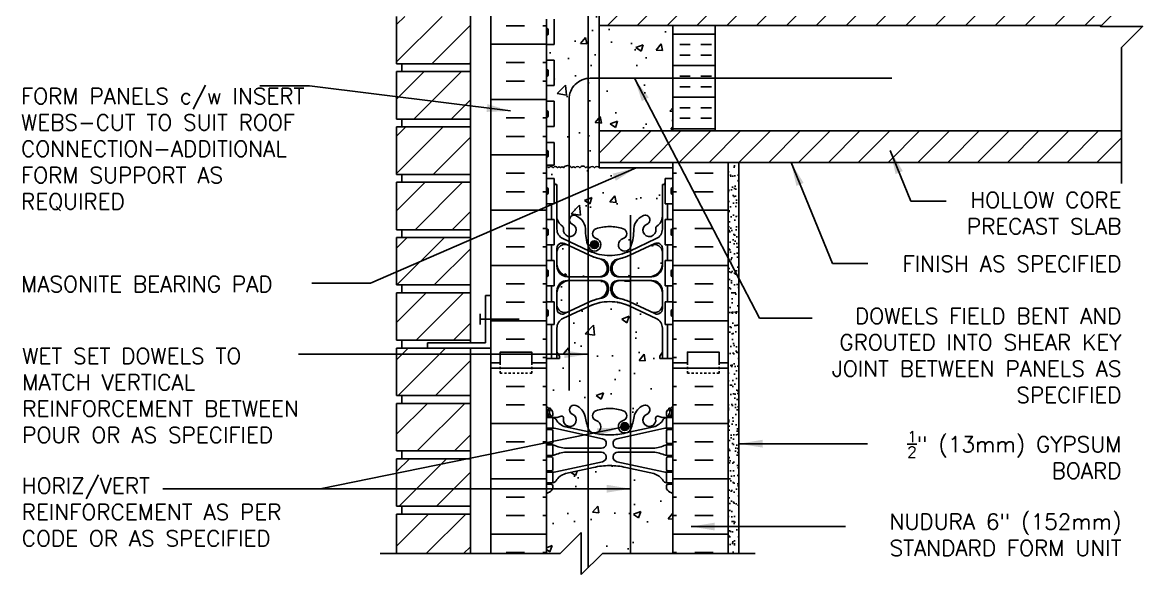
# Model space of a CAD drawing. Header units: inches. Extents: x 72.8 to 125.9, y 95.9 to 179.3.
# Drawn here: x 72.8 to 125.9, y 125.2 to 151.4 of the extents above; entities that cross this region are included whole.
import ezdxf

# ---------------------------------------------------------------- set-up
doc = ezdxf.new("R2010")
doc.units = ezdxf.units.IN
doc.header["$LTSCALE"] = 0.5
doc.header["$MEASUREMENT"] = 0
doc.linetypes.add('DASHED2', pattern=[0.375, 0.25, -0.125])
for name, color, linetype in [('HATCH', 12, 'Continuous'), ('line25', 2, 'Continuous'), ('LINE3', 3, 'Continuous'), ('LINE50', 5, 'Continuous'), ('LINE9', 9, 'Continuous'), ('TEXT', 4, 'Continuous'), ('Web_Edge', 9, 'Continuous')]:
    doc.layers.add(name, color=color, linetype=linetype)
doc.styles.add('DIM', font='romans.shx', dxfattribs={"width": 0.7})
doc.styles.add('ROMANS', font='romans.shx', dxfattribs={"height": 0.75})
doc.dimstyles.new('ext_12', dxfattribs={"dimscale": 12, "dimtxt": 0.09375, "dimasz": 0.09375, "dimexe": 0.09375, "dimexo": 0.0625, "dimgap": 0.0625, "dimtad": 1, "dimdec": 1, "dimzin": 3, "dimdsep": 46, "dimlunit": 4, "dimtxsty": 'DIM', "dimcen": 0.09, "dimdle": 0.09375, "dimclrt": 4, "dimadec": 0, "dimazin": 0, "dimtfac": 1, "dimtdec": 1, "dimtmove": 2, "dimatfit": 3, "dimfxl": 1, "dimfrac": 2, "dimtolj": 1, "dimtzin": 0, "dimarcsym": 0})
pattern_1 = [(180, (-0.5184, -2.1274), (-2e-16, -1.5), []), (180, (-0.5184, -2.6274), (-2e-16, -1.5), [0.5, -0.5]), (180, (-0.5184, -3.1274), (-2e-16, -1.5), [0.5, -0.5])]
pattern_2 = [(45, (-0.5184, -2.1274), (-0.707107, 0.707107), [])]

msp = doc.modelspace()

# ---------------------------------------------------------------- hatches: boundary and pattern name
h = msp.add_hatch()
h.set_pattern_fill('ANSI31', color=256, style=0)
h.paths.add_polyline_path([(74.75, 132.927), (82.16, 132.927), (82.16, 129.16), (74.75, 129.16)], flags=25)
at = {"layer": 'HATCH'}
h = msp.add_hatch(dxfattribs=at)
h.set_pattern_fill('ANSI31', color=256, scale=10, style=0)
h.set_pattern_definition([(45, (91.8757, 165.0097), (-0.883883, 0.883883), [])])
h.paths.add_polyline_path([(94.062, 165.469), (90.562, 165.469), (90.562, 164.774), (94.062, 164.774)])
h.paths.add_polyline_path([(94.062, 168.094), (90.562, 168.094), (90.562, 165.844), (94.062, 165.844)])
h.paths.add_polyline_path([(94.062, 170.719), (90.562, 170.719), (90.562, 168.469), (94.062, 168.469)])
h.paths.add_polyline_path([(94.062, 173.344), (90.562, 173.344), (90.562, 171.094), (94.062, 171.094)])
h.paths.add_polyline_path([(94.062, 175.969), (90.562, 175.969), (90.562, 173.719), (94.062, 173.719)])
h.paths.add_polyline_path([(94.066, 149.087), (90.562, 149.087), (90.562, 146.837), (94.066, 146.837)])
h.paths.add_polyline_path([(94.067, 151.712), (90.562, 151.712), (90.562, 149.462), (94.066, 149.462)])
h.paths.add_polyline_path([(94.064, 159.587), (90.562, 159.587), (90.562, 157.337), (94.065, 157.337)])
h.paths.add_polyline_path([(94.063, 162.274), (90.562, 162.274), (90.562, 159.962), (94.064, 159.962)])
h.paths.add_polyline_path([(94.064, 138.587), (90.562, 138.587), (90.562, 136.337), (94.064, 136.337)])
h.paths.add_polyline_path([(94.064, 135.962), (92.024, 135.962), (90.562, 135.962), (90.562, 133.712), (94.064, 133.712)])
h.paths.add_polyline_path([(94.063, 133.337), (90.562, 133.337), (90.562, 131.087), (94.063, 131.087)])
h.paths.add_polyline_path([(94.063, 130.712), (90.562, 130.712), (90.562, 128.462), (94.063, 128.462)])
h.paths.add_polyline_path([(94.062, 128.087), (90.562, 128.087), (90.562, 126.214), (94.062, 126.214)])
h.paths.add_polyline_path([(94.062, 152.087), (94.062, 154.337), (90.562, 154.337), (90.562, 152.087)])
h.paths.add_polyline_path([(94.062, 154.712), (94.062, 156.962), (90.562, 156.962), (90.562, 154.712)])
h.paths.add_polyline_path([(94.062, 144.212), (94.062, 146.462), (90.562, 146.462), (90.562, 144.212)])
h.paths.add_polyline_path([(94.062, 141.587), (94.062, 143.837), (90.562, 143.837), (90.562, 141.587)])
h.paths.add_polyline_path([(94.062, 138.962), (94.062, 141.212), (90.562, 141.212), (90.562, 138.962)])
h = msp.add_hatch(dxfattribs=at)
h.set_pattern_fill('AR-CONC', color=256, scale=0.5)
h.paths.add_polyline_path([(103.66, 172.757, 0.336749), (102.998, 172.652, 0.520567), (102.611, 172.652, 0.520567), (102.111, 172.652, 0.520567), (101.265, 172.652, 0.520567), (100.983, 172.652, 0.520567), (100.088, 172.652, 0.520567), (99.348, 172.652, 0.520567), (98.655, 172.652, 0.520567), (98.435, 172.652, 0.321585), (97.66, 172.677), (97.66, 172.053, 0.064398), (97.77, 171.987), (97.86, 171.987), (97.86, 171.945, -0.249069), (97.97, 171.738), (97.97, 171.67, -0.414214), (97.907, 171.608), (97.86, 171.608), (97.86, 171.538), (97.965, 171.538, 0.10046), (98.358, 171.595, -0.601435), (98.478, 171.49, 2.182095), (98.888, 171.703, -1), (99.051, 172.112, -0.24438), (99.5, 171.591, 0.053157), (99.666, 170.977, 0.223253), (99.866, 170.812), (99.886, 170.808, 0.955472), (100.024, 171.401, -0.735593), (100.011, 171.859, -0.082755), (100.66, 171.967, -0.082755), (101.308, 171.859, -0.735593), (101.296, 171.401, 0.955472), (101.434, 170.808), (101.453, 170.812, 0.223253), (101.654, 170.977, 0.053157), (101.82, 171.591, -0.24438), (102.268, 172.112, -1), (102.431, 171.703, 2.182095), (102.842, 171.49, -0.601435), (102.961, 171.595, 0.10046), (103.355, 171.538), (103.46, 171.538), (103.46, 171.608), (103.412, 171.608, -0.414214), (103.35, 171.67), (103.35, 171.738, -0.249069), (103.46, 171.945), (103.46, 171.987), (103.55, 171.987, 0.064398), (103.66, 172.053)])
h.paths.add_polyline_path([(103.66, 167.923, 0.082415), (103.516, 168.002, -0.317837), (103.35, 168.238), (103.35, 168.305, -0.414214), (103.412, 168.368), (103.46, 168.368), (103.46, 168.438), (103.355, 168.438, -0.188973), (103.199, 168.533, 0.196323), (102.75, 168.879), (101.428, 169.169, 0.057795), (100.66, 169.259, 0.057795), (99.892, 169.169), (98.57, 168.879, 0.196323), (98.121, 168.533, -0.188973), (97.965, 168.438), (97.86, 168.438), (97.86, 168.368), (97.907, 168.368, -0.414214), (97.97, 168.305), (97.97, 168.238, -0.317837), (97.803, 168.002, 0.082415), (97.66, 167.923), (97.66, 164.774), (97.923, 164.774), (98.923, 163.774), (98.923, 165.774), (99.923, 164.774), (103.66, 164.774)])
h.paths.add_polyline_path([(103.66, 162.274), (99.923, 162.274), (98.923, 163.274), (98.923, 161.274), (97.923, 162.274), (97.66, 162.274), (97.66, 159.492, 0.082415), (97.803, 159.413, -0.317837), (97.97, 159.178), (97.97, 159.11, -0.414214), (97.907, 159.048), (97.86, 159.048), (97.86, 158.978), (97.965, 158.978, -0.188973), (98.121, 158.883, 0.196323), (98.57, 158.536), (99.892, 158.246, 0.057795), (100.66, 158.157, 0.057795), (101.428, 158.246), (102.75, 158.536, 0.196323), (103.199, 158.883, -0.188973), (103.355, 158.978), (103.46, 158.978), (103.46, 159.048), (103.412, 159.048, -0.414214), (103.35, 159.11), (103.35, 159.178, -0.317837), (103.516, 159.413, 0.082415), (103.66, 159.492)])
h.paths.add_polyline_path([(103.66, 155.363, 0.064398), (103.55, 155.429), (103.46, 155.429), (103.46, 155.47, -0.249069), (103.35, 155.678), (103.35, 155.745, -0.414214), (103.412, 155.808), (103.46, 155.808), (103.46, 155.878), (103.355, 155.878, 0.10046), (102.961, 155.82, -0.601435), (102.842, 155.925, 2.182095), (102.431, 155.712, -1), (102.268, 155.304, -0.24438), (101.82, 155.825, 0.053157), (101.654, 156.439, 0.223253), (101.453, 156.604), (101.434, 156.608, 0.955472), (101.296, 156.014, -0.735593), (101.308, 155.556, -0.082755), (100.66, 155.448, -0.082755), (100.011, 155.556, -0.735593), (100.024, 156.014, 0.955472), (99.886, 156.608), (99.866, 156.604, 0.223253), (99.666, 156.439, 0.053157), (99.5, 155.825, -0.24438), (99.051, 155.304, -1), (98.888, 155.712, 2.182095), (98.478, 155.925, -0.601435), (98.358, 155.82, 0.10046), (97.965, 155.878), (97.86, 155.878), (97.86, 155.808), (97.907, 155.808, -0.414214), (97.97, 155.745), (97.97, 155.678, -0.249069), (97.86, 155.47), (97.86, 155.429), (97.77, 155.429, 0.064398), (97.66, 155.363), (97.66, 153.274), (97.66, 151.579), (97.736, 151.579), (97.736, 152.58, -0.379483), (98.228, 153.024), (104.347, 153.024), (104.347, 153.274), (103.66, 153.274)])
h.paths.add_polyline_path([(100.16, 152.774), (98.229, 152.774, 0.366745), (97.986, 152.563), (97.986, 151.579), (98.025, 151.579), (98.025, 150.379), (97.66, 150.379), (97.66, 149.629), (98.025, 149.629), (98.025, 148.429), (97.66, 148.429), (97.66, 147.679), (98.025, 147.679), (98.025, 146.479), (97.66, 146.479), (97.66, 145.729), (98.025, 145.729), (98.025, 144.649), (97.66, 144.649), (97.66, 144.54, -0.498871), (97.78, 144.526, -0.520567), (97.984, 144.526, -0.520567), (98.191, 144.526, -0.520567), (98.329, 144.526, -0.520567), (98.467, 144.526, -0.520567), (98.865, 144.526, -0.520567), (99.025, 144.526, -0.520567), (99.247, 144.526, -0.520567), (99.527, 144.526, -0.520567), (99.714, 144.526, -0.520567), (99.941, 144.526, -0.507124), (100.16, 144.526), (100.16, 144.774)])
h.paths.add_polyline_path([(103.66, 151.274), (100.16, 151.274), (100.16, 146.274), (103.66, 146.274)])
h.paths.add_polyline_path([(103.16, 143.736), (103.26, 143.736), (103.26, 143.766, -0.327813), (103.295, 143.814), (103.295, 144.019), (103.66, 144.019), (103.66, 144.524), (100.16, 144.524), (100.16, 144.526, 0.507124), (99.941, 144.526, 0.520567), (99.714, 144.526, 0.520567), (99.527, 144.526, 0.520567), (99.247, 144.526, 0.520567), (99.025, 144.526, 0.520567), (98.865, 144.526, 0.520567), (98.467, 144.526, 0.520567), (98.329, 144.526, 0.520567), (98.191, 144.526, 0.520567), (97.984, 144.526, 0.520567), (97.78, 144.526, 0.498871), (97.66, 144.54), (97.66, 144.019), (98.025, 144.019), (98.025, 143.814, -0.327813), (98.06, 143.766), (98.06, 143.736), (98.16, 143.736), (98.16, 142.221, 0.258958), (98.419, 141.754, -0.31131), (98.475, 141.624, 2.127293), (98.888, 141.848, -1), (99.051, 142.257, -0.325306), (99.518, 141.514, 0.10488), (99.69, 140.703, 1.422913), (100.024, 141.17, -0.735593), (100.011, 141.628, -0.082755), (100.66, 141.736, -0.082755), (101.308, 141.628, -0.735593), (101.296, 141.17, 1.422913), (101.629, 140.703, 0.10488), (101.801, 141.514, -0.325306), (102.268, 142.257, -1), (102.431, 141.848, 2.127293), (102.844, 141.624, -0.31131), (102.901, 141.754, 0.258958), (103.16, 142.221)])
h.paths.add_polyline_path([(102.872, 137.371), (101.613, 137.96, 0.093369), (100.807, 138.167, 0.016332), (100.66, 138.172, 0.109869), (99.706, 137.96), (98.448, 137.371, 0.291097), (98.16, 136.918), (98.16, 135.777), (98.28, 135.577), (98.28, 135.465), (97.66, 135.465), (97.66, 135.274), (97.66, 133.185, 0.064398), (97.77, 133.119), (97.86, 133.119), (97.86, 133.077, -0.249069), (97.97, 132.87), (97.97, 132.802, -0.414214), (97.907, 132.74), (97.86, 132.74), (97.86, 132.67), (97.965, 132.67, 0.10046), (98.358, 132.727, -0.601435), (98.478, 132.622, 2.182095), (98.888, 132.835, -1), (99.051, 133.244, -0.24438), (99.5, 132.723, 0.053157), (99.666, 132.109, 0.223253), (99.866, 131.944), (99.886, 131.94, 0.955472), (100.024, 132.533, -0.735593), (100.011, 132.991, -0.082755), (100.66, 133.099, -0.082755), (101.308, 132.991, -0.735593), (101.296, 132.533, 0.955472), (101.434, 131.94), (101.453, 131.944, 0.223253), (101.654, 132.109, 0.053157), (101.82, 132.723, -0.24438), (102.268, 133.244, -1), (102.431, 132.835, 2.182095), (102.842, 132.622, -0.601435), (102.961, 132.727, 0.10046), (103.355, 132.67), (103.46, 132.67), (103.46, 132.74), (103.412, 132.74, -0.414214), (103.35, 132.802), (103.35, 132.87, -0.249069), (103.46, 133.077), (103.46, 133.119), (103.55, 133.119, 0.064398), (103.66, 133.185), (103.66, 135.274), (103.66, 135.465), (103.04, 135.465), (103.04, 135.577), (103.16, 135.777), (103.16, 136.918, 0.291097)])
h.paths.add_polyline_path([(100.17, 139.176), (98.785, 139.176, 0.414214), (98.16, 138.551), (98.16, 138.024, 0.549071), (98.694, 137.685), (99.706, 138.158, -0.053094), (100.157, 138.313, 0.350119), (100.545, 138.802, 0.413582)])
h.paths.add_polyline_path([(100.157, 140.218, -0.053094), (99.706, 140.373), (98.694, 140.847, 0.549071), (98.16, 140.508), (98.16, 139.981, 0.414214), (98.785, 139.356), (100.17, 139.356, 0.085652), (100.295, 139.378, 0.316711), (100.545, 139.73, 0.350119)])
h.paths.add_polyline_path([(103.16, 140.508, 0.549071), (102.626, 140.847), (101.613, 140.373, -0.053094), (101.163, 140.218, 0.350119), (100.775, 139.73, 0.413582), (101.15, 139.356), (102.535, 139.356, 0.414214), (103.16, 139.981)])
h.paths.add_polyline_path([(103.16, 138.551, 0.414214), (102.535, 139.176), (101.15, 139.176, 0.413582), (100.775, 138.802, 0.350119), (101.163, 138.313, -0.053094), (101.613, 138.158), (102.626, 137.685, 0.549071), (103.16, 138.024)])
h.paths.add_polyline_path([(103.35, 129.37), (103.35, 129.437, -0.414214), (103.412, 129.5), (103.46, 129.5), (103.46, 129.57), (103.355, 129.57, -0.188973), (103.199, 129.665, 0.196323), (102.75, 130.011), (101.428, 130.301, 0.057795), (100.66, 130.391, 0.057795), (99.892, 130.301), (98.57, 130.011, 0.196323), (98.121, 129.665, -0.188973), (97.965, 129.57), (97.86, 129.57), (97.86, 129.5), (97.907, 129.5, -0.414214), (97.97, 129.437), (97.97, 129.37, -0.317837), (97.803, 129.134, 0.082415), (97.66, 129.055), (97.66, 126.214), (98.316, 126.214), (99.316, 127.214), (99.316, 126.214), (99.316, 125.214), (100.316, 126.214), (103.66, 126.214), (103.66, 129.055, 0.082415), (103.516, 129.134, -0.317837)])
h = msp.add_hatch(dxfattribs=at)
h.set_pattern_fill('INSUL', color=256, scale=7, style=0)
h.set_pattern_definition([(0, (-2828.5018, -261.7358), (0, 2.625), []), (0, (-2828.5018, -260.8608), (0, 2.625), [0.875, -0.875]), (0, (-2828.5018, -259.9858), (0, 2.625), [0.875, -0.875])])
h.paths.add_polyline_path([(95.035, 135.274), (95.472, 135.274), (95.472, 135.774), (96.972, 135.774), (96.972, 135.274), (97.66, 135.274), (97.66, 153.274), (96.972, 153.274), (96.972, 153.774), (95.472, 153.774), (95.472, 153.274), (95.035, 153.274)])
h = msp.add_hatch(dxfattribs=at)
h.set_pattern_fill('ANSI31', color=256, scale=8, style=0)
h.set_pattern_definition(pattern_2)
h.paths.add_polyline_path([(123.964, 151.274), (124.925, 152.235), (124.925, 152.774), (100.16, 152.774), (100.16, 151.274)])
h = msp.add_hatch(dxfattribs=at)
h.set_pattern_fill('INSUL', color=256, scale=4, angle=180, style=0)
h.set_pattern_definition(pattern_1)
h.paths.add_polyline_path([(105.66, 151.274), (103.66, 151.274), (103.66, 147.399), (105.66, 147.399)])
h = msp.add_hatch(dxfattribs=at)
h.set_pattern_fill('INSUL', color=256, scale=4, angle=180, style=0)
h.set_pattern_definition(pattern_1)
h.paths.add_polyline_path([(103.66, 146.274), (105.66, 146.274), (105.66, 147.399), (103.66, 147.399)])
h = msp.add_hatch(dxfattribs=at)
h.set_pattern_fill('ANSI31', color=256, scale=8, style=0)
h.set_pattern_definition(pattern_2)
h.paths.add_polyline_path([(100.16, 146.274), (100.16, 144.774), (124.925, 144.774), (124.925, 146.274)])
h = msp.add_hatch(dxfattribs=at)
h.set_pattern_fill('INSUL', color=256, scale=7, style=0)
h.set_pattern_definition([(180, (3029.8214, -261.7358), (0, 2.625), []), (180, (3029.8214, -260.8608), (0, 2.625), [0.875, -0.875]), (180, (3029.8214, -259.9858), (0, 2.625), [0.875, -0.875])])
h.paths.add_polyline_path([(106.285, 144.774), (103.66, 144.774), (103.66, 135.274), (104.347, 135.274), (104.347, 135.774), (105.847, 135.774), (105.847, 135.274), (106.285, 135.274)])
h = msp.add_hatch(dxfattribs=at)
h.set_pattern_fill('AR-SAND', color=256, scale=0.25, style=0)
h.set_pattern_definition([(37.5, (-69.17393, -23.33258), (-0.01574834, 0.48170594), [0, -0.38, 0, -0.425, 0, -0.40625]), (7.5, (-69.1739, -23.3326), (0.4424442, 0.7055365), [0, -0.205, 0, -0.3425, 0, -0.13125]), (327.5, (-69.48143, -23.3326), (0.7785355, 0.00141476), [0, -0.125, 0, -0.45, 0, -0.5875]), (317.5, (-69.4814, -23.3326), (0.7515317, 0.2194189), [0, -0.0625, 0, -0.295, 0, -0.3375])])
h.paths.add_polyline_path([(106.285, 135.274), (106.285, 126.214), (106.785, 126.214), (106.785, 144.774), (106.285, 144.774)])
h = msp.add_hatch(dxfattribs=at)
h.set_pattern_fill('INSUL', color=256, scale=7, style=0)
h.set_pattern_definition([(0, (-2828.5018, -279.7358), (0, 2.625), []), (0, (-2828.5018, -278.8608), (0, 2.625), [0.875, -0.875]), (0, (-2828.5018, -277.9858), (0, 2.625), [0.875, -0.875])])
h.paths.add_polyline_path([(95.035, 126.214), (97.66, 126.214), (97.66, 135.274), (96.972, 135.274), (96.972, 135.774), (95.472, 135.774), (95.472, 135.274), (95.035, 135.274)])
h = msp.add_hatch(dxfattribs=at)
h.set_pattern_fill('INSUL', color=256, scale=7, style=0)
h.set_pattern_definition([(180, (3029.8214, -279.7358), (0, 2.625), []), (180, (3029.8214, -278.8608), (0, 2.625), [0.875, -0.875]), (180, (3029.8214, -277.9858), (0, 2.625), [0.875, -0.875])])
h.paths.add_polyline_path([(103.66, 126.214), (106.285, 126.214), (106.285, 135.274), (105.847, 135.274), (105.847, 135.774), (104.347, 135.774), (104.347, 135.274), (103.66, 135.274)])
at = {"layer": 'LINE3'}
h = msp.add_hatch(color=256, dxfattribs=at)
h.paths.add_polyline_path([(100.126, 140.91, 0.831395), (99.757, 140.91)])
h.paths.add_polyline_path([(100.129, 140.876, 0.045935), (100.126, 140.91), (99.757, 140.91, 0.045935), (99.754, 140.876, 1)])
h = msp.add_hatch(color=256, dxfattribs=at)
h.paths.add_polyline_path([(101.563, 132.274, 0.831395), (101.194, 132.274)])
h.paths.add_polyline_path([(101.566, 132.239, 0.045935), (101.563, 132.274), (101.194, 132.274, 0.045935), (101.191, 132.239, 1)])

# ---------------------------------------------------------------- linework, layer by layer
at = {"layer": 'HATCH'}
msp.add_lwpolyline([(100.16, 144.526, 0.507124), (99.941, 144.526, 0.520567), (99.714, 144.526, 0.520567), (99.527, 144.526, 0.520567), (99.247, 144.526, 0.520567), (99.025, 144.526, 0.520567), (98.865, 144.526, 0.520567), (98.467, 144.526, 0.520567), (98.329, 144.526, 0.520567), (98.191, 144.526, 0.520567), (97.984, 144.526, 0.520567), (97.78, 144.526, 0.520567), (97.656, 144.536)], format="xyb", dxfattribs=at)
at = {"layer": 'line25'}
for p, q in [((90.562, 149.462), (90.562, 151.712)), ((94.062, 151.717), (94.062, 136.212)), ((97.66, 151.579), (97.66, 135.274)), ((98.025, 150.379), (98.025, 151.579)), ((97.66, 150.379), (98.025, 150.379)), ((90.562, 149.462), (94.066, 149.462)), ((90.812, 149.087), (90.812, 149.462)), ((90.812, 149.087), (90.812, 149.462)), ((97.66, 149.629), (98.025, 149.629)), ((98.025, 148.429), (98.025, 149.629)), ((90.562, 146.837), (90.562, 149.087)), ((90.562, 149.087), (94.066, 149.087)), ((97.66, 148.429), (98.025, 148.429)), ((97.66, 147.679), (98.025, 147.679)), ((98.025, 146.479), (98.025, 147.679)), ((90.562, 146.837), (94.062, 146.837)), ((90.812, 146.462), (90.812, 146.837)), ((90.812, 146.462), (90.812, 146.837)), ((90.562, 144.212), (90.562, 146.462)), ((90.562, 146.462), (94.062, 146.462)), ((97.66, 146.479), (98.025, 146.479)), ((100.16, 146.274), (124.925, 146.274)), ((97.66, 145.729), (98.025, 145.729)), ((98.025, 145.729), (98.025, 144.649)), ((97.66, 144.649), (98.025, 144.649)), ((100.16, 144.774), (124.925, 144.774)), ((100.16, 144.774), (100.16, 144.524)), ((100.16, 144.524), (103.66, 144.524)), ((103.66, 144.774), (103.66, 135.274)), ((90.562, 144.212), (94.062, 144.212)), ((90.812, 143.837), (90.812, 144.212)), ((90.812, 143.837), (90.812, 144.212)), ((97.66, 144.019), (98.025, 144.019)), ((98.025, 142.819), (98.025, 144.019)), ((103.66, 144.019), (103.295, 144.019)), ((103.295, 142.819), (103.295, 144.019)), ((90.562, 141.587), (90.562, 143.837)), ((90.562, 143.837), (94.062, 143.837)), ((97.66, 142.819), (98.025, 142.819)), ((103.66, 142.819), (103.295, 142.819)), ((97.66, 142.069), (98.025, 142.069)), ((98.025, 140.869), (98.025, 142.069)), ((103.295, 140.869), (103.295, 142.069)), ((103.66, 142.069), (103.295, 142.069)), ((90.562, 141.587), (94.062, 141.587)), ((90.812, 141.212), (90.812, 141.587)), ((90.812, 141.212), (90.812, 141.587)), ((90.562, 138.962), (90.562, 141.212)), ((90.562, 141.212), (94.062, 141.212)), ((97.66, 140.869), (98.025, 140.869)), ((103.66, 140.869), (103.295, 140.869)), ((97.66, 140.119), (98.025, 140.119)), ((98.025, 138.919), (98.025, 140.119)), ((103.66, 140.119), (103.295, 140.119)), ((103.295, 138.919), (103.295, 140.119)), ((90.562, 138.962), (94.062, 138.962)), ((90.812, 138.587), (90.812, 138.962)), ((90.812, 138.587), (90.812, 138.962)), ((97.66, 138.919), (98.025, 138.919)), ((103.66, 138.919), (103.295, 138.919)), ((90.562, 136.337), (90.562, 138.587)), ((90.562, 138.587), (94.062, 138.587)), ((97.66, 138.169), (98.025, 138.169)), ((98.025, 138.169), (98.025, 137.089)), ((103.66, 138.169), (103.295, 138.169)), ((103.295, 138.169), (103.295, 137.089)), ((97.66, 137.089), (98.025, 137.089)), ((103.66, 137.089), (103.295, 137.089)), ((90.562, 136.337), (94.062, 136.337)), ((90.562, 133.712), (90.562, 135.962)), ((90.562, 135.962), (94.062, 135.962)), ((90.812, 135.962), (90.812, 136.337)), ((90.812, 135.962), (90.812, 136.337)), ((94.062, 135.962), (94.062, 126.214)), ((97.66, 135.274), (97.66, 126.214)), ((103.66, 135.274), (103.66, 126.214)), ((90.562, 133.712), (94.064, 133.712)), ((90.562, 131.087), (90.562, 133.337)), ((90.562, 133.337), (94.063, 133.337)), ((90.812, 133.337), (90.812, 133.712)), ((90.812, 133.337), (90.812, 133.712)), ((90.562, 131.087), (94.063, 131.087)), ((90.562, 128.462), (90.562, 130.712)), ((90.562, 130.712), (94.063, 130.712)), ((90.812, 130.712), (90.812, 131.087)), ((90.812, 130.712), (90.812, 131.087)), ((90.562, 128.462), (94.062, 128.462)), ((90.562, 126.214), (90.562, 128.087)), ((90.562, 128.087), (94.062, 128.087)), ((90.812, 128.087), (90.812, 128.462)), ((90.812, 128.087), (90.812, 128.462))]:
    msp.add_line(p, q, dxfattribs=at)
for points in [[(124.925, 152.774), (100.16, 152.774), (100.16, 144.774)], [(123.964, 151.274), (100.16, 151.274)]]:
    msp.add_lwpolyline(points, dxfattribs=at)
at = {"layer": 'LINE3'}
for p, q in [((99.637, 162.561), (99.637, 125.535)), ((101.652, 142.274), (101.652, 126.214))]:
    msp.add_line(p, q, dxfattribs=at)
msp.add_lwpolyline([(98.738, 133.958), (98.738, 147.774, -0.414214), (99.738, 148.774), (114.04, 148.774)], format="xyb", dxfattribs=at)
for centre in [(99.941, 140.876), (101.378, 132.239)]:
    msp.add_circle(centre, 0.188, dxfattribs=at)
at = {"layer": 'LINE50'}
for p, q in [((95.035, 135.274), (95.035, 153.274)), ((106.285, 135.274), (106.285, 144.774)), ((95.035, 126.214), (95.035, 135.274)), ((106.285, 126.214), (106.285, 135.274))]:
    msp.add_line(p, q, dxfattribs=at)
for points in [[(97.66, 135.274), (96.972, 135.274), (96.972, 135.774), (95.472, 135.774), (95.472, 135.274), (95.035, 135.274)], [(95.035, 135.274), (95.472, 135.274), (95.472, 135.774), (96.972, 135.774), (96.972, 135.274), (97.66, 135.274)], [(103.66, 135.274), (104.347, 135.274), (104.347, 135.774), (105.847, 135.774), (105.847, 135.274), (106.285, 135.274)], [(106.285, 135.274), (105.847, 135.274), (105.847, 135.774), (104.347, 135.774), (104.347, 135.274), (103.66, 135.274)]]:
    msp.add_lwpolyline(points, dxfattribs=at)
at = {"layer": 'LINE9'}
for p, q in [((97.66, 151.089), (97.66, 150.869)), ((97.66, 151.034), (97.66, 151.034)), ((97.66, 150.924), (97.66, 150.924)), ((97.7, 151.129), (97.7, 151.129)), ((97.7, 150.829), (97.7, 150.829)), ((97.74, 151.089), (97.74, 150.869)), ((103.66, 151.274), (103.66, 146.274)), ((105.66, 151.274), (105.66, 146.274)), ((97.66, 149.139), (97.66, 148.919)), ((97.66, 149.084), (97.66, 149.084)), ((97.66, 148.974), (97.66, 148.974)), ((97.7, 149.179), (97.7, 149.179)), ((97.7, 148.879), (97.7, 148.879)), ((97.74, 149.139), (97.74, 148.919)), ((97.66, 147.189), (97.66, 146.969)), ((97.66, 147.134), (97.66, 147.134)), ((97.7, 147.229), (97.7, 147.229)), ((97.74, 147.189), (97.74, 146.969)), ((97.66, 147.024), (97.66, 147.024)), ((97.7, 146.929), (97.7, 146.929)), ((97.66, 145.299), (97.66, 145.079)), ((97.66, 145.244), (97.66, 145.244)), ((97.66, 145.134), (97.66, 145.134)), ((97.7, 145.339), (97.7, 145.339)), ((97.7, 145.039), (97.7, 145.039)), ((97.74, 145.299), (97.74, 145.079)), ((106.785, 126.214), (106.785, 144.774)), ((97.66, 143.529), (97.66, 143.309)), ((97.66, 143.474), (97.66, 143.474)), ((97.7, 143.569), (97.7, 143.569)), ((97.74, 143.529), (97.74, 143.309)), ((98.06, 143.766), (98.06, 143.736)), ((98.06, 143.766), (98.06, 143.766)), ((98.06, 143.736), (98.16, 143.736)), ((98.16, 141.614), (98.16, 143.736)), ((103.26, 143.736), (103.16, 143.736)), ((103.16, 141.614), (103.16, 143.736)), ((103.26, 143.766), (103.26, 143.736)), ((103.26, 143.766), (103.26, 143.766)), ((103.58, 143.529), (103.58, 143.309)), ((103.62, 143.569), (103.62, 143.569)), ((103.66, 143.529), (103.66, 143.309)), ((103.66, 143.474), (103.66, 143.474)), ((97.66, 143.364), (97.66, 143.364)), ((97.7, 143.269), (97.7, 143.269)), ((103.62, 143.269), (103.62, 143.269)), ((103.66, 143.364), (103.66, 143.364)), ((97.91, 142.819), (97.91, 142.069)), ((103.41, 142.819), (103.41, 142.069)), ((97.66, 141.579), (97.66, 141.359)), ((97.66, 141.524), (97.66, 141.524)), ((97.66, 141.414), (97.66, 141.414)), ((97.7, 141.619), (97.7, 141.619)), ((97.7, 141.319), (97.7, 141.319)), ((97.74, 141.579), (97.74, 141.359)), ((103.58, 141.579), (103.58, 141.359)), ((103.62, 141.619), (103.62, 141.619)), ((103.62, 141.319), (103.62, 141.319)), ((103.66, 141.579), (103.66, 141.359)), ((103.66, 141.524), (103.66, 141.524)), ((103.66, 141.414), (103.66, 141.414)), ((99.706, 140.572), (98.448, 141.161)), ((99.706, 140.572), (98.448, 141.161)), ((99.706, 140.373), (98.516, 140.931)), ((99.706, 140.373), (98.516, 140.931)), ((101.613, 140.572), (102.872, 141.161)), ((101.613, 140.572), (102.872, 141.161)), ((101.613, 140.373), (102.804, 140.931)), ((101.613, 140.373), (102.804, 140.931)), ((98.16, 139.856), (98.16, 140.704)), ((103.16, 139.856), (103.16, 140.704)), ((97.7, 139.669), (97.7, 139.669)), ((100.545, 139.731), (100.545, 139.731)), ((100.6, 139.823), (100.6, 139.668)), ((100.72, 139.823), (100.72, 139.668)), ((100.775, 139.731), (100.775, 139.731)), ((103.62, 139.669), (103.62, 139.669)), ((97.66, 139.629), (97.66, 139.409)), ((97.66, 139.574), (97.66, 139.574)), ((97.66, 139.464), (97.66, 139.464)), ((97.7, 139.369), (97.7, 139.369)), ((97.74, 139.629), (97.74, 139.409)), ((98.66, 139.356), (100.287, 139.356)), ((98.66, 139.356), (100.17, 139.356)), ((98.66, 139.176), (100.287, 139.176)), ((98.66, 139.176), (100.17, 139.176)), ((102.66, 139.356), (101.032, 139.356)), ((102.66, 139.176), (101.032, 139.176)), ((102.66, 139.356), (101.15, 139.356)), ((102.66, 139.176), (101.15, 139.176)), ((103.58, 139.629), (103.58, 139.409)), ((103.62, 139.369), (103.62, 139.369)), ((103.66, 139.629), (103.66, 139.409)), ((103.66, 139.574), (103.66, 139.574)), ((103.66, 139.464), (103.66, 139.464)), ((98.16, 137.828), (98.16, 138.676)), ((100.6, 138.863), (100.6, 138.709)), ((100.72, 138.863), (100.72, 138.709)), ((103.16, 137.828), (103.16, 138.676)), ((94.774, 138.462), (94.774, 136.212)), ((94.774, 138.462), (95.024, 138.462)), ((99.706, 138.158), (98.516, 137.601)), ((99.706, 138.158), (98.516, 137.601)), ((101.613, 138.158), (102.804, 137.601)), ((101.613, 138.158), (102.804, 137.601)), ((94.524, 137.337), (94.524, 137.587)), ((97.66, 137.739), (97.66, 137.519)), ((97.66, 137.684), (97.66, 137.684)), ((97.66, 137.574), (97.66, 137.574)), ((97.7, 137.779), (97.7, 137.779)), ((97.74, 137.739), (97.74, 137.519)), ((99.706, 137.96), (98.448, 137.371)), ((99.706, 137.96), (98.448, 137.371)), ((101.613, 137.96), (102.872, 137.371)), ((101.613, 137.96), (102.872, 137.371)), ((103.58, 137.739), (103.58, 137.519)), ((103.62, 137.779), (103.62, 137.779)), ((103.66, 137.739), (103.66, 137.519)), ((103.66, 137.684), (103.66, 137.684)), ((103.66, 137.574), (103.66, 137.574)), ((94.524, 137.337), (96.37, 137.337)), ((94.524, 137.337), (94.524, 137.087)), ((97.7, 137.479), (97.7, 137.479)), ((103.62, 137.479), (103.62, 137.479)), ((98.16, 135.465), (98.16, 136.918)), ((103.16, 135.465), (103.16, 136.918)), ((94.774, 136.212), (92.024, 136.212)), ((92.024, 136.212), (92.024, 135.962)), ((92.024, 135.962), (95.024, 135.962)), ((98.28, 135.465), (97.66, 135.465)), ((98.28, 135.577), (98.16, 135.777)), ((98.28, 135.465), (98.28, 135.577)), ((103.04, 135.577), (103.16, 135.777)), ((103.04, 135.465), (103.04, 135.577)), ((103.04, 135.465), (103.66, 135.465)), ((99.316, 127.214), (98.316, 126.214)), ((99.316, 126.214), (99.316, 127.214)), ((89.777, 126.214), (98.316, 126.214)), ((99.316, 126.214), (99.316, 125.214)), ((99.316, 125.214), (100.316, 126.214)), ((100.316, 126.214), (107.562, 126.214))]:
    msp.add_line(p, q, dxfattribs=at)
for points in [[(124.925, 158.392), (124.925, 152.235), (123.925, 151.235), (124.925, 151.235), (125.925, 151.235), (124.925, 150.235), (124.925, 143.774)], [(97.91, 142.77), (97.91, 142.819)], [(103.41, 142.77), (103.41, 142.819)], [(97.91, 140.119), (97.91, 140.869)], [(103.41, 140.119), (103.41, 140.869)], [(97.91, 138.169), (97.91, 138.919)], [(103.41, 138.169), (103.41, 138.919)], [(97.91, 135.465), (97.91, 137.089)], [(103.41, 135.465), (103.41, 137.089)]]:
    msp.add_lwpolyline(points, dxfattribs=at)
for points in [[(99.518, 141.514, 0.325312), (99.051, 142.257)], [(101.801, 141.514, -0.325312), (102.268, 142.257)]]:
    msp.add_lwpolyline(points, format="xyb", dxfattribs=at)
at = {"layer": 'LINE9', "linetype": 'DASHED2', "ltscale": 0.15}
for points in [[(96.972, 135.274), (96.972, 135.274), (96.972, 134.774), (95.472, 134.774), (95.472, 135.274), (95.472, 135.274)], [(96.972, 135.274), (96.972, 135.274), (96.972, 134.774), (95.472, 134.774), (95.472, 135.274), (95.472, 135.274)], [(104.347, 135.274), (104.347, 135.274), (104.347, 134.774), (105.847, 134.774), (105.847, 135.274), (105.847, 135.274)], [(104.347, 135.274), (104.347, 135.274), (104.347, 134.774), (105.847, 134.774), (105.847, 135.274), (105.847, 135.274)]]:
    msp.add_lwpolyline(points, dxfattribs=at)
at = {"layer": 'LINE9'}
for centre, radius, start, end in [((97.7, 151.089), 0.04, 90, 180), ((97.7, 150.869), 0.04, 180, 270), ((97.7, 151.089), 0.04, 0, 90), ((97.7, 150.869), 0.04, 270, 0), ((97.7, 149.139), 0.04, 90, 180), ((97.7, 148.919), 0.04, 180, 270), ((97.7, 149.139), 0.04, 0, 90), ((97.7, 148.919), 0.04, 270, 0), ((97.7, 147.189), 0.04, 90, 180), ((97.7, 147.189), 0.04, 0, 90), ((97.7, 146.969), 0.04, 180, 270), ((97.7, 146.969), 0.04, 270, 0), ((97.7, 145.299), 0.04, 90, 180), ((97.7, 145.079), 0.04, 180, 270), ((97.7, 145.299), 0.04, 0, 90), ((97.7, 145.079), 0.04, 270, 0), ((97.7, 143.529), 0.04, 90, 180), ((97.7, 143.529), 0.04, 0, 90), ((98.01, 143.766), 0.05, 0, 72.5993), ((103.31, 143.766), 0.05, 107.4007, 180), ((103.62, 143.529), 0.04, 90, 180), ((103.62, 143.529), 0.04, 360, 90), ((97.7, 143.309), 0.04, 180, 270), ((97.7, 143.309), 0.04, 270, 0), ((103.62, 143.309), 0.04, 180, 270), ((103.62, 143.309), 0.04, 270, 0), ((98.71, 142.221), 0.55, 180, 238.0732), ((98.775, 141.565), 0.305, 168.9056, 68.1963), ((98.97, 142.052), 0.22, 68.1963, 248.1963), ((102.545, 141.565), 0.305, 111.8037, 11.0944), ((102.35, 142.052), 0.22, 291.8037, 111.8037), ((102.61, 142.221), 0.55, 301.9268, 0), ((97.7, 141.579), 0.04, 90, 180), ((97.7, 141.359), 0.04, 180, 270), ((97.7, 141.579), 0.04, 0, 90), ((97.7, 141.359), 0.04, 270, 0), ((98.66, 141.614), 0.5, 180, 244.9204), ((98.353, 141.648), 0.125, 348.9056, 58.0732), ((101.518, 141.515), 2, 180.0146, 203.9638), ((100.089, 141.401), 0.24, 108.923, 254.2747), ((100.66, 139.736), 2, 90, 108.923), ((100.66, 139.736), 2, 71.077, 90), ((101.231, 141.401), 0.24, 285.7253, 71.077), ((99.801, 141.515), 2, 336.0362, 359.9854), ((102.967, 141.648), 0.125, 121.9268, 191.0944), ((102.66, 141.614), 0.5, 295.0796, 0), ((103.62, 141.579), 0.04, 90, 180), ((103.62, 141.359), 0.04, 180, 270), ((103.62, 141.579), 0.04, 360, 90), ((103.62, 141.359), 0.04, 270, 0), ((98.41, 140.704), 0.25, 64.9204, 180), ((98.535, 140.508), 0.375, 64.9204, 180), ((98.535, 140.508), 0.375, 64.9204, 180), ((99.941, 140.876), 0.305, 214.6703, 74.2747), ((101.378, 140.876), 0.305, 105.7253, 325.3297), ((102.785, 140.508), 0.375, 0, 115.0796), ((102.785, 140.508), 0.375, 0, 115.0796), ((102.91, 140.704), 0.25, 0, 115.0796), ((100.66, 142.61), 2.25, 244.9204, 270), ((100.66, 142.411), 2.25, 244.9204, 260.4613), ((100.66, 142.411), 2.25, 244.9204, 256.7462), ((100.045, 139.731), 0.5, 0, 77.0773), ((100.225, 139.823), 0.375, 360, 80.4613), ((100.66, 142.61), 2.25, 270, 295.0796), ((101.095, 139.823), 0.375, 99.5387, 180), ((101.275, 139.731), 0.5, 102.9227, 180), ((100.66, 142.411), 2.25, 279.5387, 295.0796), ((100.66, 142.411), 2.25, 283.2538, 295.0796), ((97.7, 139.629), 0.04, 90, 180), ((97.7, 139.629), 0.04, 0, 90), ((98.785, 139.981), 0.625, 180, 270), ((98.785, 139.981), 0.625, 180, 270), ((98.66, 139.856), 0.5, 180, 270), ((98.66, 139.856), 0.5, 180, 270), ((100.17, 139.731), 0.375, 270, 0), ((100.287, 139.668), 0.312, 270, 0), ((101.032, 139.668), 0.312, 180, 270), ((101.15, 139.731), 0.375, 180, 270), ((102.535, 139.981), 0.625, 270, 0), ((102.535, 139.981), 0.625, 270, 0), ((102.66, 139.856), 0.5, 270, 0), ((102.66, 139.856), 0.5, 270, 0), ((103.62, 139.629), 0.04, 90, 180), ((103.62, 139.629), 0.04, 360, 90), ((97.7, 139.409), 0.04, 180, 270), ((97.7, 139.409), 0.04, 270, 0), ((98.785, 138.551), 0.625, 90, 180), ((98.66, 138.676), 0.5, 90, 180), ((98.785, 138.551), 0.625, 90, 180), ((98.66, 138.676), 0.5, 90, 180), ((100.17, 139.731), 0.375, 270, 289.5821), ((100.17, 138.801), 0.375, 0, 90), ((100.17, 138.801), 0.375, 63.1882, 90), ((100.287, 138.863), 0.312, 0, 90), ((101.032, 138.863), 0.312, 90, 180), ((101.15, 138.801), 0.375, 90, 180), ((101.15, 138.801), 0.375, 90, 116.8118), ((101.15, 139.731), 0.375, 250.4179, 270), ((102.535, 138.551), 0.625, 360, 90), ((102.535, 138.551), 0.625, 360, 90), ((102.66, 138.676), 0.5, 0, 90), ((102.66, 138.676), 0.5, 0, 90), ((103.62, 139.409), 0.04, 180, 270), ((103.62, 139.409), 0.04, 270, 0), ((100.045, 138.801), 0.5, 282.9227, 0), ((100.225, 138.709), 0.375, 279.5387, 0), ((101.095, 138.709), 0.375, 180, 260.4613), ((101.275, 138.801), 0.5, 180, 257.0773), ((100.66, 136.12), 2.25, 99.5387, 115.0796), ((100.66, 136.12), 2.25, 102.9227, 115.0796), ((100.66, 135.922), 2.25, 90, 115.0796), ((100.66, 135.922), 2.25, 93.7428, 115.0796), ((100.045, 138.801), 0.5, 282.9227, 324.4006), ((100.66, 135.922), 2.25, 64.9204, 90), ((100.66, 135.922), 2.25, 64.9204, 86.2572), ((101.275, 138.801), 0.5, 215.5994, 257.0773), ((100.66, 136.12), 2.25, 64.9204, 80.4613), ((100.66, 136.12), 2.25, 64.9204, 77.0773), ((97.7, 137.739), 0.04, 90, 180), ((97.7, 137.739), 0.04, 0, 90), ((98.535, 138.024), 0.375, 180, 295.0796), ((98.535, 138.024), 0.375, 180, 295.0796), ((98.41, 137.828), 0.25, 180, 295.0796), ((102.785, 138.024), 0.375, 244.9204, 360), ((102.785, 138.024), 0.375, 244.9204, 360), ((102.91, 137.828), 0.25, 244.9204, 0), ((103.62, 137.739), 0.04, 90, 180), ((103.62, 137.739), 0.04, 360, 90), ((97.7, 137.519), 0.04, 180, 270), ((97.7, 137.519), 0.04, 270, 0), ((98.66, 136.918), 0.5, 115.0796, 180), ((102.66, 136.918), 0.5, 0, 64.9204), ((103.62, 137.519), 0.04, 180, 270), ((103.62, 137.519), 0.04, 270, 0)]:
    msp.add_arc(centre, radius, start, end, dxfattribs=at)
at = {"layer": 'Web_Edge'}
for p, q in [((97.66, 132.84), (97.702, 132.84)), ((97.77, 133.119), (97.86, 133.119)), ((97.86, 133.119), (97.86, 133.077)), ((97.97, 132.87), (97.97, 132.802)), ((103.35, 132.87), (103.35, 132.802)), ((103.55, 133.119), (103.46, 133.119)), ((103.46, 133.119), (103.46, 133.077)), ((103.66, 132.84), (103.618, 132.84)), ((97.66, 132.74), (97.907, 132.74)), ((97.77, 132.74), (97.77, 132.67)), ((97.86, 132.74), (97.86, 132.67)), ((98.57, 132.229), (99.892, 131.938)), ((102.75, 132.229), (101.428, 131.938)), ((103.66, 132.74), (103.412, 132.74)), ((103.46, 132.74), (103.46, 132.67)), ((103.55, 132.74), (103.55, 132.67)), ((97.66, 132.1), (97.907, 132.1)), ((97.77, 132.17), (97.77, 132.1)), ((97.86, 132.17), (97.86, 132.1)), ((97.97, 132.037), (97.97, 131.502)), ((98.109, 132.146), (100.32, 131.665)), ((103.211, 132.146), (101, 131.665)), ((103.35, 132.037), (103.35, 131.502)), ((103.66, 132.1), (103.412, 132.1)), ((103.46, 132.17), (103.46, 132.1)), ((103.55, 132.17), (103.55, 132.1)), ((97.66, 131.44), (97.907, 131.44)), ((97.77, 131.44), (97.77, 131.37)), ((97.86, 131.44), (97.86, 131.37)), ((98.674, 131.21), (100.271, 131.21)), ((102.645, 131.21), (101.049, 131.21)), ((103.66, 131.44), (103.412, 131.44)), ((103.46, 131.44), (103.46, 131.37)), ((103.55, 131.44), (103.55, 131.37)), ((97.66, 130.8), (97.907, 130.8)), ((97.77, 130.87), (97.77, 130.8)), ((97.86, 130.87), (97.86, 130.8)), ((97.97, 130.737), (97.97, 130.202)), ((98.674, 131.03), (100.271, 131.03)), ((102.645, 131.03), (101.049, 131.03)), ((103.35, 130.737), (103.35, 130.202)), ((103.66, 130.8), (103.412, 130.8)), ((103.46, 130.87), (103.46, 130.8)), ((103.55, 130.87), (103.55, 130.8)), ((97.66, 130.14), (97.907, 130.14)), ((97.77, 130.14), (97.77, 130.07)), ((97.86, 130.14), (97.86, 130.07)), ((98.109, 130.094), (100.32, 130.575)), ((98.57, 130.011), (99.892, 130.301)), ((103.211, 130.094), (101, 130.575)), ((102.75, 130.011), (101.428, 130.301)), ((103.66, 130.14), (103.412, 130.14)), ((103.46, 130.14), (103.46, 130.07)), ((103.55, 130.14), (103.55, 130.07)), ((97.77, 129.57), (97.77, 129.5)), ((97.86, 129.57), (97.86, 129.5)), ((103.46, 129.57), (103.46, 129.5)), ((103.55, 129.57), (103.55, 129.5)), ((97.66, 129.5), (97.907, 129.5)), ((97.67, 129.38), (97.67, 129.194)), ((97.97, 129.37), (97.97, 129.437)), ((103.35, 129.37), (103.35, 129.437)), ((103.66, 129.5), (103.412, 129.5)), ((103.65, 129.38), (103.65, 129.194))]:
    msp.add_line(p, q, dxfattribs=at)
for points in [[(97.665, 132.17), (97.965, 132.17), (97.965, 132.67), (97.665, 132.67)], [(103.655, 132.17), (103.355, 132.17), (103.355, 132.67), (103.655, 132.67)], [(97.665, 130.87), (97.965, 130.87), (97.965, 131.37), (97.665, 131.37)], [(103.655, 130.87), (103.355, 130.87), (103.355, 131.37), (103.655, 131.37)], [(97.665, 129.57), (97.965, 129.57), (97.965, 130.07), (97.665, 130.07)], [(103.655, 129.57), (103.355, 129.57), (103.355, 130.07), (103.655, 130.07)]]:
    msp.add_lwpolyline(points, close=True, dxfattribs=at)
for centre, radius, start, end in [((97.97, 133.577), 0.5, 231.6833, 250.5288), ((97.97, 133.577), 0.6, 238.8907, 245.0748), ((97.702, 132.86), 0.02, 270, 14.1541), ((97.963, 132.924), 0.25, 140.1145, 222.4609), ((97.708, 133.015), 0.02, 340.7916, 65.0748), ((97.806, 133.055), 0.045, 319.1879, 141.448), ((97.812, 132.786), 0.045, 222.4609, 42.4609), ((97.72, 132.87), 0.25, 0, 70.5288), ((97.963, 132.924), 0.16, 140.0001, 222.4609), ((97.907, 132.802), 0.0625, 270, 0), ((98.775, 132.552), 0.305, 166.6795, 68.1963), ((98.97, 133.039), 0.22, 68.1963, 248.1963), ((98.775, 132.552), 0.745, 13.2652, 68.1963), ((100.089, 132.764), 0.24, 108.923, 254.2747), ((100.66, 131.099), 2, 90, 108.923), ((100.66, 131.099), 2, 71.077, 90), ((101.231, 132.764), 0.24, 285.7253, 71.077), ((102.545, 132.552), 0.745, 111.8037, 166.7348), ((102.545, 132.552), 0.305, 111.8037, 13.3205), ((102.35, 133.039), 0.22, 291.8037, 111.8037), ((103.6, 132.87), 0.25, 109.4712, 180), ((103.412, 132.802), 0.0625, 180, 270), ((103.507, 132.786), 0.045, 137.5391, 317.5391), ((103.514, 133.055), 0.045, 38.552, 220.8121), ((103.356, 132.924), 0.16, 317.5391, 39.9999), ((103.35, 133.577), 0.5, 289.4712, 308.3167), ((103.356, 132.924), 0.25, 317.5391, 39.8855), ((103.611, 133.015), 0.02, 114.9252, 199.2084), ((103.618, 132.86), 0.02, 165.8459, 270), ((103.35, 133.577), 0.6, 294.9252, 301.1093), ((98.021, 133.668), 1, 266.7879, 289.9067), ((97.922, 132.424), 0.25, 37.2777, 80.0823), ((98.769, 132.952), 0.75, 210.155, 254.5838), ((98.39, 132.643), 0.09, 346.6795, 108.8651), ((102.463, 133.194), 3, 189.0273, 201.1984), ((99.941, 132.239), 0.305, 205.3782, 74.2747), ((101.378, 132.239), 0.305, 105.7253, 334.6218), ((98.857, 133.194), 3, 338.8016, 350.9727), ((102.55, 132.952), 0.75, 285.4162, 329.845), ((102.929, 132.643), 0.09, 71.1349, 193.3205), ((103.299, 133.668), 1, 250.0933, 273.2121), ((103.398, 132.424), 0.25, 99.9177, 142.7223), ((97.907, 132.037), 0.0625, 0, 90), ((97.874, 131.174), 1, 76.4291, 84.7991), ((100.66, 135.205), 3.356, 256.7692, 270), ((100.66, 135.205), 3.356, 270, 283.2308), ((103.445, 131.174), 1, 95.2009, 103.5709), ((103.412, 132.037), 0.0625, 90, 180), ((97.907, 131.502), 0.0625, 270, 0), ((97.961, 131.151), 0.219, 60.4937, 88.92), ((98.705, 132.81), 1.6, 246.5673, 268.9203), ((100.271, 131.44), 0.23, 270, 77.6055), ((101.049, 131.44), 0.23, 102.3945, 270), ((102.615, 132.81), 1.6, 271.0797, 293.4327), ((103.359, 131.151), 0.219, 91.08, 119.5063), ((103.412, 131.502), 0.0625, 180, 270), ((97.907, 130.737), 0.0625, 0, 90), ((97.961, 131.089), 0.219, 271.08, 299.5063), ((97.961, 131.089), 0.219, 271.08, 299.5063), ((98.705, 129.43), 1.6, 91.0797, 113.4327), ((98.705, 129.43), 1.6, 91.0797, 113.4327), ((100.271, 130.8), 0.23, 282.3945, 90), ((101.049, 130.8), 0.23, 90, 257.6055), ((102.615, 129.43), 1.6, 66.5673, 88.9203), ((102.615, 129.43), 1.6, 66.5673, 88.9203), ((103.359, 131.089), 0.219, 240.4937, 268.92), ((103.359, 131.089), 0.219, 240.4937, 268.92), ((103.412, 130.737), 0.0625, 90, 180), ((97.907, 130.202), 0.0625, 270, 0), ((100.66, 127.034), 3.356, 90, 103.2308), ((100.66, 127.034), 3.356, 76.7692, 90), ((103.412, 130.202), 0.0625, 180, 270), ((97.874, 131.066), 1, 275.2009, 283.5709), ((97.922, 129.816), 0.25, 279.9177, 322.7223), ((98.769, 129.288), 0.75, 105.4162, 149.845), ((102.55, 129.288), 0.75, 30.155, 74.5838), ((103.398, 129.816), 0.25, 217.2777, 260.0823), ((103.445, 131.066), 1, 256.4291, 264.7991), ((97.65, 129.38), 0.02, 0, 60.012), ((97.65, 129.194), 0.02, 301.073, 0), ((97.97, 128.663), 0.6, 121.073, 121.1093), ((97.97, 128.663), 0.5, 109.4712, 128.3167), ((97.72, 129.37), 0.25, 289.4712, 360), ((97.907, 129.437), 0.0625, 360, 90), ((103.412, 129.437), 0.0625, 90, 180), ((103.6, 129.37), 0.25, 180, 250.5288), ((103.35, 128.663), 0.5, 51.6833, 70.5288), ((103.67, 129.38), 0.02, 119.988, 180), ((103.67, 129.194), 0.02, 180, 238.927), ((103.35, 128.663), 0.6, 58.8907, 58.927)]:
    msp.add_arc(centre, radius, start, end, dxfattribs=at)

# ---------------------------------------------------------------- texts
at = {"layer": 'TEXT', "char_height": 0.75, "style": 'ROMANS'}
for s, insert, width, attachment_point in [('FORM PANELS c/w INSERT WEBS-CUT TO SUIT ROOF CONNECTION-ADDITIONAL\\PFORM SUPPORT AS \\PREQUIRED', (72.759, 145.39), 14.56613, 4), ('HOLLOW CORE PRECAST SLAB', (124.925, 143.371), 12.93494, 3), ('FINISH AS SPECIFIED', (124.925, 140.343), 15.67841, 3), ('MASONITE BEARING PAD', (72.759, 139.378), 15.40017, 1), ('DOWELS FIELD BENT AND GROUTED INTO SHEAR KEY JOINT BETWEEN PANELS AS SPECIFIED', (124.925, 137.866), 17.21743, 3), ('WET SET DOWELS TO MATCH VERTICAL REINFORCEMENT BETWEEN POUR OR AS SPECIFIED', (72.816, 133.72), 15.31511, 4), ('\\A1;{\\H0.7x;\\S1/2;}" (13mm) GYPSUM \\PBOARD', (124.925, 132.029), 17.21743, 3), ('HORIZ/VERT REINFORCEMENT AS PER CODE OR AS SPECIFIED', (72.793, 129.808), 14.36832, 1), ('NUDURA 6" (152mm) STANDARD FORM UNIT', (124.925, 128.102), 17.21743, 3)]:
    msp.add_mtext(s, dxfattribs=dict(at, insert=insert, width=width, attachment_point=attachment_point))

# ---------------------------------------------------------------- leaders
at = {"layer": 'TEXT'}
for points, override in [([(101.833, 148.774), (107.769, 137.393), (110.254, 137.393)], {"dimgap": 0.0625, "dimtad": 0}), ([(95.963, 147.221), (86.44, 148.418), (84.079, 148.418)], {"dimtad": 0}), ([(113.96, 145.339), (114.943, 142.947), (116.613, 142.947)], {"dimgap": 0.0625, "dimtad": 0}), ([(101.91, 144.524), (89.32, 139.053), (86.547, 139.053)], {"dimgap": 0.0625, "dimtad": 0}), ([(109.258, 144.774), (111.226, 139.989), (112.895, 139.989)], {"dimgap": 0.0625, "dimtad": 0}), ([(99.637, 135.673), (85.908, 135.673)], {"dimgap": 0.0625, "dimtad": 0}), ([(101.195, 132.202), (86.94, 129.291), (79.486, 129.291)], {"dimgap": 0.0625, "dimtad": 0}), ([(106.785, 131.428), (112.885, 131.428)], {"dimgap": 0.0625, "dimtad": 0}), ([(101.652, 129.291), (86.94, 129.291), (79.486, 129.291)], {"dimgap": 0.0625, "dimtad": 0}), ([(104.521, 127.496), (111.835, 127.496)], {"dimgap": 0.0625, "dimtad": 0})]:
    msp.add_leader(points, dimstyle='ext_12', override=override, dxfattribs=at)

doc.saveas('drawing.dxf')
